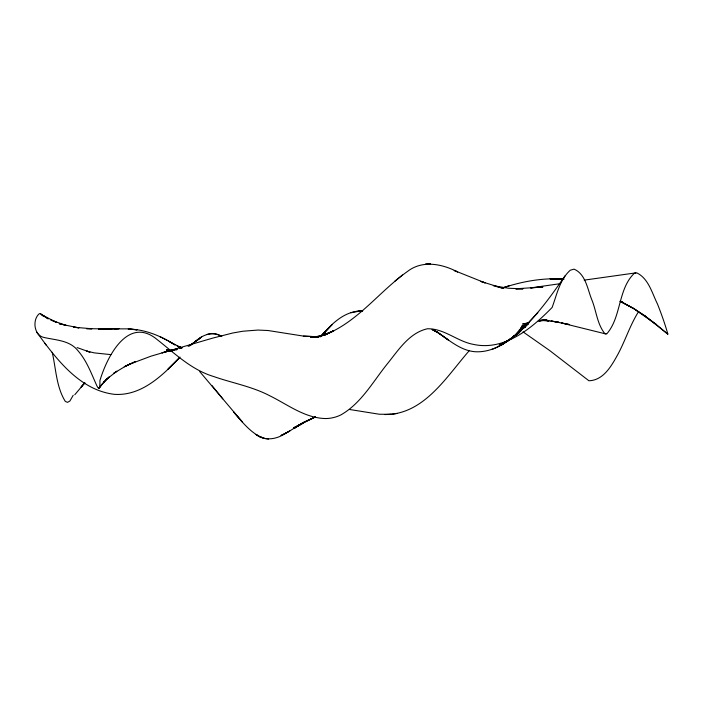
<?xml version="1.0" encoding="UTF-8"?>
<svg xmlns="http://www.w3.org/2000/svg" width="703" height="703" viewBox="0 0 703 703"><rect width="100%" height="100%" fill="white"/><g stroke="black" fill="none" stroke-linecap="round" stroke-linejoin="round"><path stroke-width="1.05" d="M73.217 395.271L69.905 401.009L67.541 402.344L65.335 401.457C56.231 386.896 56.003 368.662 52.198 352.265M111.452 329.039L109.273 329.162L119.018 328.679L98.446 329.127L108.789 328.925L86.566 328.67L91.803 328.749L73.507 327.185L78.973 327.87L64.904 325.023L50.836 319.944L56.811 322.572L42.048 314.909L48.279 318.898L40.642 313.802L39.412 313.608C32.145 319.461 33.762 335.586 44.219 337.51C56.02 340.199 69.957 340.314 78.059 350.841C86.952 361.034 91.469 373.97 97.005 386.096C99.852 392.3 100.107 383.073 99.879 380.771C106.794 357.212 128.016 314.874 157.463 339.83C175.021 353.618 191.559 369.875 213.519 376.474C232.139 383.012 251.902 386.439 269.53 395.64C287.553 404.471 304.671 418.057 325.542 418.557A35.282 35.264 -90 0 0 340.823 414.946C360.964 403.487 372.616 382.327 386.65 364.681C397.977 350.876 408.768 332.985 427.389 328.767C444.208 328.345 457.354 341.544 473.532 344.408C504.649 351.166 531.907 328.125 552.119 307.475C556.855 294.671 559.685 279.732 570.247 270.224L574.052 269.135C585.968 274.196 587.559 289.803 592.111 300.515C596.39 311.42 597.304 324.382 604.861 333.644L606.742 333.881C621.531 317.053 617.788 288.986 634.414 273.212L636.918 272.922C648.614 278.652 652.103 293.248 657.525 304.118C661.4 313.969 665.02 323.942 667.85 334.153L644.95 315.928L656.268 324.47L634.247 308.916L645.055 315.999L634.255 308.933L620.081 301.218L634.124 308.731L620.151 301.262M99.237 388.258L101.882 384.286L98.772 388.522L104.343 381.369M638.482 311.772C629.976 325.234 625.292 340.691 617.717 354.664C611.496 365.894 603.446 380.376 588.912 380.771L549.676 350.533L523.041 331.878M565.045 275.787C549.808 297.923 533.858 320.111 512.909 337.255L524.79 326.71L537.804 312.659L536.143 314.461M74.79 394.735L84.852 382.792L81.117 387.01L82.664 385.27M469.279 350.656C446.642 376.457 423.953 414.884 384.875 414.524L390.886 414.331L379.207 414.225L349.453 409.471M101.443 385.121L106.768 378.987L103.789 382.265L109.141 376.984L106.048 379.717L116.83 371.202L113.754 373.302L124.589 366.755L135.301 361.614L124.273 366.72L129.958 364.022M320.717 336.746C330.893 324.505 343.574 311.543 360.569 310.946L350.902 312.747M325.463 331.464L320.753 336.623L332.238 324.408L320.753 336.596M320.726 336.675L325.454 331.385M83.297 384.559L84.729 382.986M36.776 332.273C56.126 358.688 79.219 389.98 114.237 394.321C141.426 396.281 162.753 375.323 180.065 357.106M175.697 361.658L168.035 369.11L179.432 357.757M175.882 361.447L179.546 357.695M515.853 288.968L522.979 288.854L508.515 288.248L493.295 285.699L503.796 288.538L480.527 281.341L485.184 282.905L454.164 270.479L457.618 271.947C442.196 263.845 422.327 259.873 407.538 271.42C379.453 291.306 358.46 321.174 325.832 334.452L333.486 330.893L325.858 334.347L318.283 336.746L333.512 330.955L325.858 334.347L318.31 336.64L325.955 334.435L314.03 337.132M432.275 329.716L437.354 332.282L432.125 329.382C446.256 336.851 457.943 350.138 474.701 351.702C494.552 353.082 511.23 339.575 524.79 326.71L513.919 336.35L527.435 324.601L515.967 334.259L525.563 326.377L519.174 330.085L525.343 326.271M511.898 338.073L522.241 329.276C513.085 337.475 503.278 345.208 491.643 349.523M394.814 281.226L402.45 274.987M189.634 345.814L200.241 338.099L194.397 342.089M189.705 345.771L193.562 342.704M525.396 326.412L516.995 333.046L525.185 326.798M195.662 341.324C202.367 334.804 213.387 330.603 221.805 336.544M201.568 336.965L195.074 341.649M508.972 340.067L519.684 332.352L500.598 345.384L510.94 338.784L520.949 330.77L509.947 339.461L499.859 345.428L508.972 340.067L499.121 345.278L508.005 340.621M189.995 345.305L192.613 343.433M525.809 326.122L518.076 331.649L525.238 326.746M189.88 345.437L191.567 344.25L188.114 346.412M302.36 422.951L289.627 431.062L281.007 435.465L285.383 433.479C276.683 439.313 264.732 441.44 255.997 434.445L260.163 436.862C249.152 431.115 241.393 421.018 233.458 411.8L242.289 421.888L199.731 371.597M301.517 423.505L293.951 428.47L303.151 422.811L293.898 428.329L303.107 423.101L293.801 427.74L315.427 416.923M501.309 345.138L502.065 344.646M526.125 325.401L520.29 328.319L525.923 325.656M315.419 416.879L302.914 422.705L315.41 416.941M129.739 364.145L151.198 356.105L212.86 338.064L232.921 332.958L242.93 331.227L257.948 330.059L268.036 330.515L303.441 336.096L318.687 336.842M528.392 323.828L521.415 326.35L528.515 323.995M503.12 287.808C522.144 281.402 542.312 277.896 562.418 278.933M503.19 287.791L509.218 285.84M503.023 287.835L507.97 286.244M172.209 351.474L167.024 349.602L172.121 351.359L166.945 349.839L172.042 351.236L166.866 350.076L171.963 351.122L166.787 350.305L171.892 351.008L166.716 350.533L171.822 350.885L166.664 350.753L171.769 350.771L166.62 350.964L171.725 350.428L166.646 351.456L171.787 350.314L166.743 351.535L171.901 350.208L161.98 352.836L177.279 348.706M172.472 350.032L167.701 351.192L172.973 349.971M207.104 334.426C211.875 332.914 217.174 333.723 221.392 336.359M529.069 322.774L522.601 324.039L528.849 322.844M168.325 350.867L173.826 349.918M538.217 321.051L546.301 319.61L539.034 320.867L547.224 320.129L539.842 320.612L548.147 320.586L540.633 320.26L549.034 320.92L544.737 320.234L558.99 322.273L550.976 320.981L569.632 324.584L562.312 323.134M559.632 283.757L530.598 287.914L542.901 286.982L515.976 288.784M584.202 280.128L635.881 272.869M355.7 311.543L362.695 310.805M314.584 337.053L318.406 336.526L311.93 337.132L318.503 336.667L310.911 337.001L318.644 336.79L303.424 336.122M390.798 414.348L396.923 413.505M169.151 350.525L173.667 349.918M314.056 337.045L318.406 336.526L312.993 337.097L318.459 336.579L313.661 337.106M177.165 349.593L172.384 350.068L174.168 349.901M175.671 349.769L176.84 349.655M362.572 311.192L360.402 311.385L362.379 311.227M313.02 337.045L318.477 336.623L311.947 337.062M174.028 349.857L171.216 350.068L173.887 349.892M114.721 328.863L128.333 328.863L137.076 329.848L128.236 329.048C145.099 329.285 161.005 335.981 175.029 344.936L168.272 340.99L181.058 347.704M181.567 347.967L179.45 347.862L181.356 348.029M110.898 354.637L94.299 352.88L86.768 351.105L89.949 352.141L77.11 347.581M563.929 279.065L550.001 278.827L563.797 279.065M264.372 438.4L260.277 436.791L264.425 438.408L268.564 439.085M181.901 347.713L178.72 347.177L181.576 347.8M65.968 325.234L59.175 323.723L64.904 325.023M561.266 322.923L605.968 333.978M182.209 347.748L177.982 346.561L181.761 347.853M181.84 347.765L177.235 346.017L180.987 347.713M620.485 301.341L623.429 302.677L620.679 301.429M167.622 340.577L159.994 336.64M40.598 313.784L42.751 315.902M656.189 324.408L667.815 334.162L667.2 332.8M211.99 385.604L222.807 398.873M44.887 343.407L46.126 345.103M289.68 431.001L285.277 433.461L289.627 431.062M325.876 334.303L318.257 336.904L325.902 334.303M325.981 334.54L318.336 336.561L325.981 334.54M430.482 263.915L425.35 264.231L430.482 263.933M318.503 336.667L310.884 337.062L318.529 336.702M318.556 336.737L310.937 336.948L318.582 336.763M318.608 336.781L310.963 336.895L318.67 336.807M448.189 339.83L437.222 331.974L448.136 339.883"/></g></svg>
